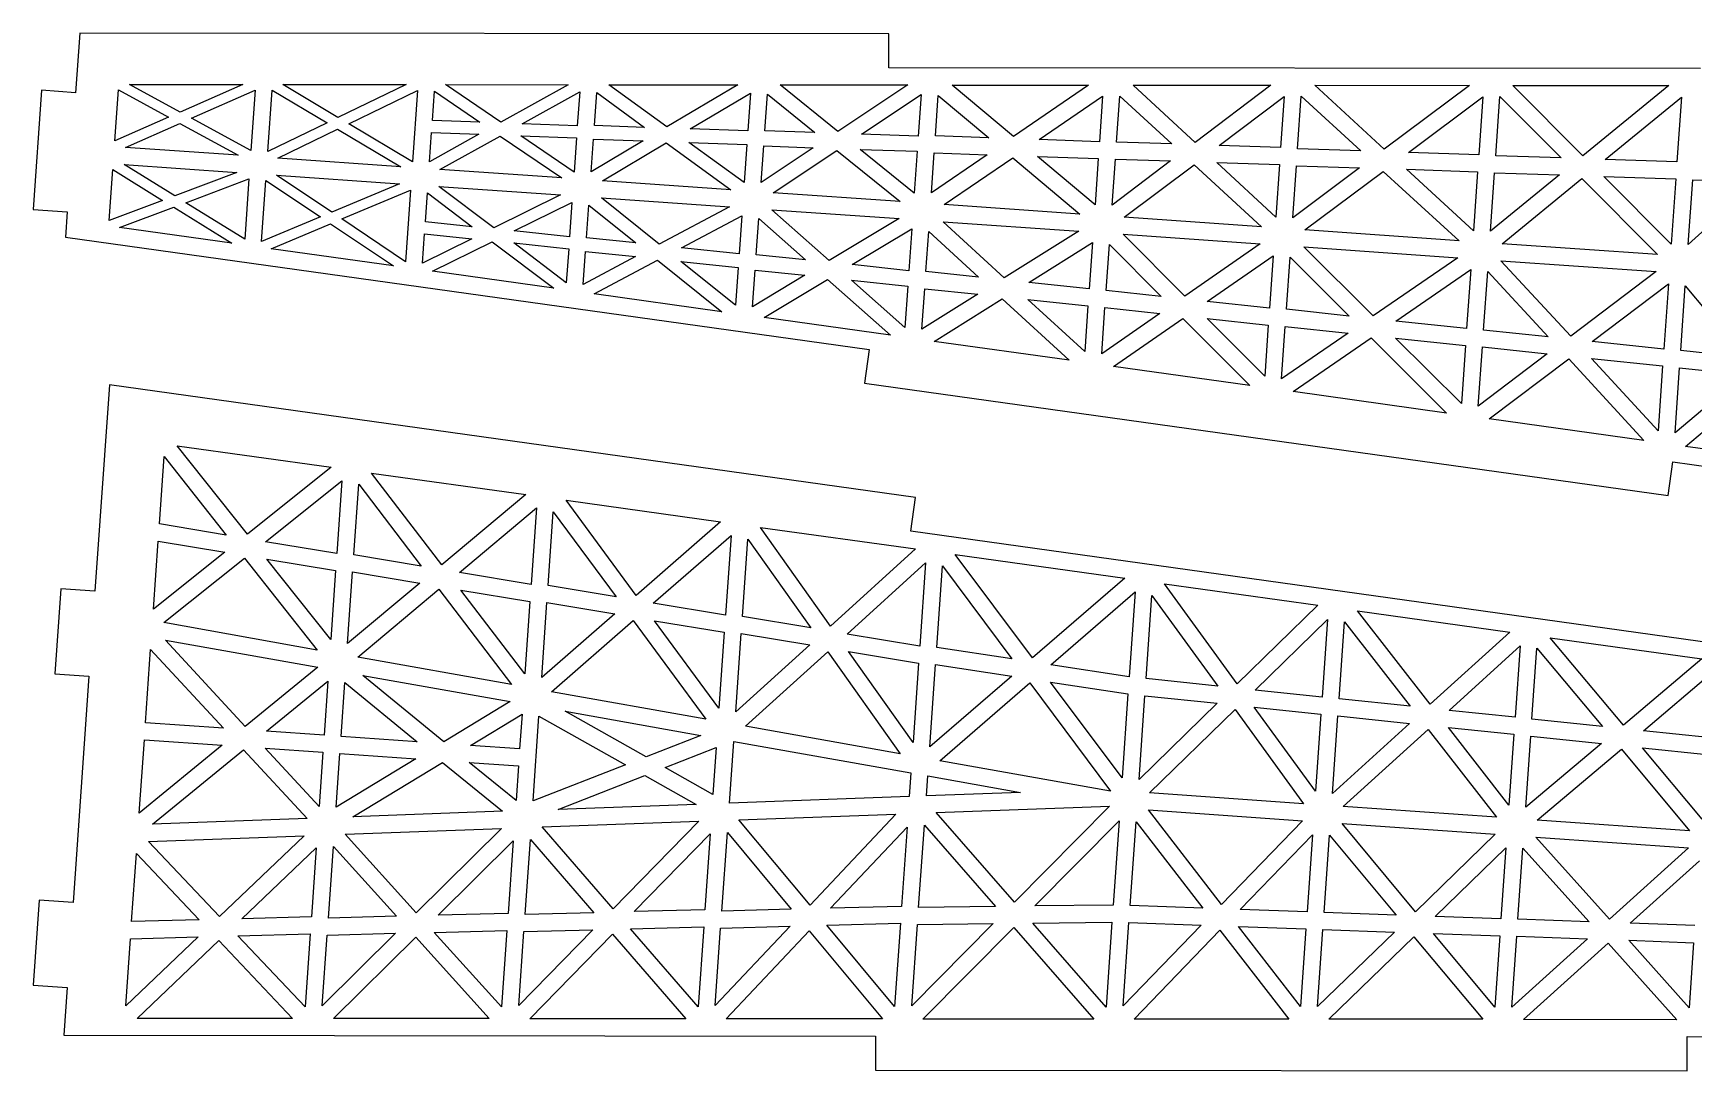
# Model space of a CAD drawing. Header units: millimetres. Extents: x -2 to 1368, y -62 to 278.
# Drawn here: x -2.5 to 192.3, y -62.4 to 59.4 of the extents above; entities that cross this region are included whole.
import ezdxf

# ---------------------------------------------------------------- set-up
doc = ezdxf.new("R2010")
doc.units = ezdxf.units.MM
doc.layers.add('CYAN', color=4, linetype='CONTINUOUS', true_color=0x00ffff)

msp = doc.modelspace()

# ---------------------------------------------------------------- linework, layer by layer
at = {"layer": 'CYAN'}
for p, q in [((2.96, 59.4), (2.47, 52.42)), ((97.91, 59.33), (2.96, 59.4)), ((97.9, 55.34), (97.91, 59.33)), ((193.13, 55.25), (97.9, 55.34)), ((-1.52, 52.7), (-2.5, 38.73)), ((2.47, 52.42), (-1.52, 52.7)), ((7.08, 46.76), (7.5, 52.74)), ((7.5, 52.74), (13.37, 49.55)), ((8.8, 53.4), (22.11, 53.4)), ((14.76, 50.15), (8.8, 53.4)), ((22.11, 53.4), (14.76, 50.15)), ((16.09, 49.44), (23.54, 52.72)), ((23.54, 52.72), (23.04, 45.62)), ((25.04, 45.53), (25.54, 52.71)), ((25.54, 52.71), (31.99, 48.87)), ((26.77, 53.4), (41.25, 53.39)), ((33.26, 49.51), (26.77, 53.4)), ((41.25, 53.39), (33.26, 49.51)), ((34.52, 48.77), (42.58, 52.69)), ((42.58, 52.69), (42, 44.31)), ((45.89, 53.37), (60.25, 53.36)), ((52.35, 48.98), (45.89, 53.37)), ((60.25, 53.36), (52.35, 48.98)), ((65.03, 53.35), (80.17, 53.35)), ((71.86, 48.42), (65.03, 53.35)), ((80.17, 53.35), (71.86, 48.42)), ((91.92, 47.87), (85.16, 53.35)), ((85.16, 53.35), (100.14, 53.33)), ((100.14, 53.33), (91.92, 47.87)), ((112.53, 47.28), (105.33, 53.32)), ((105.33, 53.32), (121.32, 53.3)), ((121.32, 53.3), (112.53, 47.28)), ((126.56, 53.31), (142.72, 53.29)), ((133.83, 46.59), (126.56, 53.31)), ((142.72, 53.29), (133.83, 46.59)), ((147.86, 53.3), (166.03, 53.28)), ((156.03, 45.79), (147.86, 53.3)), ((166.03, 53.28), (156.03, 45.79)), ((179.33, 45.01), (171.09, 53.28)), ((171.09, 53.28), (189.41, 53.25)), ((189.41, 53.25), (179.33, 45.01)), ((44.34, 49.14), (44.58, 52.58)), ((44.58, 52.58), (49.92, 48.95)), ((54.86, 48.75), (61.62, 52.52)), ((61.62, 52.52), (61.34, 48.53)), ((63.35, 48.56), (63.62, 52.43)), ((63.62, 52.43), (69.22, 48.35)), ((74.57, 48.18), (81.66, 52.37)), ((81.66, 52.37), (81.35, 47.93)), ((83.35, 47.96), (83.65, 52.25)), ((83.65, 52.25), (89.2, 47.75)), ((94.7, 47.57), (101.69, 52.19)), ((101.69, 52.19), (101.35, 47.33)), ((103.36, 47.37), (103.69, 52.1)), ((103.69, 52.1), (109.61, 47.13)), ((115.53, 46.92), (122.98, 52.03)), ((122.98, 52.03), (122.61, 46.67)), ((124.61, 46.61), (124.99, 52.02)), ((124.99, 52.02), (131.09, 46.41)), ((136.66, 46.22), (144.28, 51.97)), ((144.28, 51.97), (143.86, 45.99)), ((145.86, 45.85), (146.29, 52.01)), ((146.29, 52.01), (153.28, 45.6)), ((158.86, 45.42), (167.59, 51.95)), ((167.59, 51.95), (167.11, 45.14)), ((169.11, 45.02), (169.59, 51.96)), ((169.59, 51.96), (176.76, 44.77)), ((181.96, 44.58), (190.89, 51.9)), ((190.89, 51.9), (190.36, 44.29)), ((13.37, 49.55), (7.08, 46.76)), ((8.31, 45.99), (14.7, 48.8)), ((14.7, 48.8), (21.55, 45.07)), ((23.04, 45.62), (16.09, 49.44)), ((31.99, 48.87), (25.04, 45.53)), ((42, 44.31), (34.52, 48.77)), ((49.92, 48.95), (44.34, 49.14)), ((61.34, 48.53), (54.86, 48.75)), ((26.19, 44.74), (33.22, 48.14)), ((33.22, 48.14), (40.63, 43.73)), ((44, 44.32), (44.24, 47.74)), ((49.77, 47.56), (44, 44.32)), ((44.24, 47.74), (49.77, 47.56)), ((45.22, 43.41), (52.28, 47.33)), ((52.28, 47.33), (59.51, 42.41)), ((54.72, 47.36), (61.24, 47.13)), ((60.96, 43.11), (54.72, 47.36)), ((61.24, 47.13), (60.96, 43.11)), ((62.97, 43.15), (63.23, 46.97)), ((63.23, 46.97), (69.06, 46.76)), ((69.22, 48.35), (63.35, 48.56)), ((81.35, 47.93), (74.57, 48.18)), ((89.2, 47.75), (83.35, 47.96)), ((101.35, 47.33), (94.7, 47.57)), ((109.61, 47.13), (103.36, 47.37)), ((122.61, 46.67), (115.53, 46.92)), ((21.55, 45.07), (8.31, 45.99)), ((69.06, 46.76), (62.97, 43.15)), ((64.3, 42.08), (71.77, 46.52)), ((71.77, 46.52), (79.34, 41.03)), ((80.92, 41.87), (74.41, 46.59)), ((74.41, 46.59), (81.23, 46.33)), ((81.23, 46.33), (80.92, 41.87)), ((82.93, 41.9), (83.23, 46.17)), ((89.03, 45.96), (82.93, 41.9)), ((83.23, 46.17), (89.03, 45.96)), ((84.32, 40.68), (91.81, 45.64)), ((91.81, 45.64), (99.24, 39.64)), ((100.88, 40.62), (94.53, 45.75)), ((94.53, 45.75), (101.23, 45.54)), ((101.23, 45.54), (100.88, 40.62)), ((102.89, 40.66), (103.22, 45.35)), ((109.42, 45.14), (102.89, 40.66)), ((103.22, 45.35), (109.42, 45.14)), ((122.09, 39.27), (115.34, 44.93)), ((115.34, 44.93), (122.47, 44.68)), ((131.09, 46.41), (124.61, 46.61)), ((143.86, 45.99), (136.66, 46.22)), ((153.28, 45.6), (145.86, 45.85)), ((167.11, 45.14), (158.86, 45.42)), ((176.76, 44.77), (169.11, 45.02)), ((6.43, 37.43), (6.85, 43.41)), ((6.85, 43.41), (12.68, 39.77)), ((14.1, 40.33), (8.17, 44)), ((8.17, 44), (21.41, 43.07)), ((21.41, 43.07), (14.1, 40.33)), ((40.63, 43.73), (26.19, 44.74)), ((59.51, 42.41), (45.22, 43.41)), ((104.4, 39.28), (112.43, 44.78)), ((112.43, 44.78), (120.31, 38.16)), ((122.47, 44.68), (122.09, 39.27)), ((124.09, 39.23), (124.47, 44.61)), ((130.95, 44.41), (124.09, 39.23)), ((124.47, 44.61), (130.95, 44.41)), ((125.52, 37.8), (133.7, 43.97)), ((133.7, 43.97), (141.61, 36.67)), ((136.37, 44.23), (143.72, 43.99)), ((143.29, 37.83), (136.37, 44.23)), ((143.72, 43.99), (143.29, 37.83)), ((145.29, 37.74), (145.72, 43.85)), ((153.12, 43.61), (145.29, 37.74)), ((145.72, 43.85), (153.12, 43.61)), ((146.72, 36.32), (155.9, 43.19)), ((155.9, 43.19), (164.8, 35.05)), ((166.49, 36.21), (158.62, 43.43)), ((158.62, 43.43), (166.97, 43.15)), ((166.97, 43.15), (166.49, 36.21)), ((168.49, 36.17), (168.97, 43.03)), ((168.97, 43.03), (176.57, 42.77)), ((190.36, 44.29), (181.96, 44.58)), ((15.4, 39.51), (22.81, 42.32)), ((22.81, 42.32), (22.32, 35.22)), ((24.3, 34.95), (24.8, 42.13)), ((24.8, 42.13), (31.22, 37.85)), ((32.54, 38.41), (26.05, 42.75)), ((26.05, 42.75), (40.49, 41.74)), ((40.49, 41.74), (32.54, 38.41)), ((33.73, 37.6), (41.76, 40.97)), ((41.76, 40.97), (41.18, 32.59)), ((51.53, 36.56), (45.08, 41.42)), ((45.08, 41.42), (59.37, 40.42)), ((79.34, 41.03), (64.3, 42.08)), ((176.57, 42.77), (168.49, 36.17)), ((169.84, 34.7), (179.19, 42.34)), ((179.19, 42.34), (188.07, 33.42)), ((189.68, 34.64), (181.77, 42.59)), ((181.77, 42.59), (190.22, 42.3)), ((190.22, 42.3), (189.68, 34.64)), ((191.69, 34.62), (192.22, 42.21)), ((199.79, 41.95), (191.69, 34.62)), ((192.22, 42.21), (199.79, 41.95)), ((12.68, 39.77), (6.43, 37.43)), ((7.63, 36.59), (13.98, 38.98)), ((13.98, 38.98), (20.8, 34.75)), ((22.32, 35.22), (15.4, 39.51)), ((43.51, 37.27), (43.75, 40.68)), ((43.75, 40.68), (49.01, 36.68)), ((59.37, 40.42), (51.53, 36.56)), ((53.94, 36.19), (60.71, 39.52)), ((60.71, 39.52), (60.43, 35.51)), ((62.42, 35.39), (62.69, 39.21)), ((62.69, 39.21), (68.22, 34.79)), ((70.94, 34.65), (64.16, 40.08)), ((64.16, 40.08), (79.19, 39.03)), ((79.19, 39.03), (70.94, 34.65)), ((99.24, 39.64), (84.32, 40.68)), ((120.31, 38.16), (104.4, 39.28)), ((-2.5, 38.73), (1.49, 38.45)), ((1.49, 38.45), (1.28, 35.46)), ((31.22, 37.85), (24.3, 34.95)), ((25.42, 34.1), (32.39, 37.04)), ((32.39, 37.04), (39.77, 32.09)), ((41.18, 32.59), (33.73, 37.6)), ((49.01, 36.68), (43.51, 37.27)), ((73.55, 34.22), (80.65, 37.98)), ((80.65, 37.98), (80.34, 33.51)), ((82.33, 33.4), (82.63, 37.66)), ((82.63, 37.66), (88.11, 32.79)), ((84.18, 38.68), (99.1, 37.64)), ((90.91, 32.73), (84.18, 38.68)), ((99.1, 37.64), (90.91, 32.73)), ((111.44, 30.71), (104.26, 37.28)), ((104.26, 37.28), (120.17, 36.17)), ((141.61, 36.67), (125.52, 37.8)), ((1.28, 35.46), (95.59, 22.27)), ((20.8, 34.75), (7.63, 36.59)), ((43.17, 32.43), (43.41, 35.87)), ((48.96, 35.28), (43.17, 32.43)), ((43.41, 35.87), (48.96, 35.28)), ((60.43, 35.51), (53.94, 36.19)), ((68.22, 34.79), (62.42, 35.39)), ((93.58, 32.24), (100.59, 36.43)), ((100.59, 36.43), (100.25, 31.52)), ((102.25, 31.43), (102.57, 36.12)), ((102.57, 36.12), (108.41, 30.77)), ((120.17, 36.17), (111.44, 30.71)), ((132.62, 28.56), (125.38, 35.8)), ((125.38, 35.8), (141.47, 34.68)), ((164.8, 35.05), (146.72, 36.32)), ((39.77, 32.09), (25.42, 34.1)), ((44.36, 31.47), (51.36, 34.91)), ((51.36, 34.91), (58.58, 29.47)), ((60.05, 30.12), (53.89, 34.79)), ((53.89, 34.79), (60.33, 34.11)), ((60.33, 34.11), (60.05, 30.12)), ((62.04, 29.93), (62.31, 33.8)), ((68.16, 33.19), (62.04, 29.93)), ((62.31, 33.8), (68.16, 33.19)), ((80.34, 33.51), (73.55, 34.22)), ((88.11, 32.79), (82.33, 33.4)), ((114.31, 30.16), (121.78, 34.83)), ((121.78, 34.83), (121.4, 29.41)), ((123.39, 29.2), (123.77, 34.59)), ((123.77, 34.59), (129.83, 28.5)), ((141.47, 34.68), (132.62, 28.56)), ((135.23, 27.92), (142.97, 33.29)), ((142.97, 33.29), (142.55, 27.13)), ((154.71, 26.23), (146.58, 34.32)), ((146.58, 34.32), (164.66, 33.06)), ((188.07, 33.42), (169.84, 34.7)), ((58.58, 29.47), (44.36, 31.47)), ((63.32, 28.82), (70.76, 32.75)), ((70.76, 32.75), (78.31, 26.71)), ((79.92, 27.48), (73.48, 32.61)), ((73.48, 32.61), (80.23, 31.92)), ((80.23, 31.92), (79.92, 27.48)), ((81.91, 27.31), (82.21, 31.6)), ((82.21, 31.6), (88.03, 31)), ((100.25, 31.52), (93.58, 32.24)), ((108.41, 30.77), (102.25, 31.43)), ((144.54, 27), (144.97, 33.1)), ((144.97, 33.1), (151.9, 26.2)), ((164.66, 33.06), (154.71, 26.23)), ((157.38, 25.62), (166.17, 31.67)), ((166.17, 31.67), (165.68, 24.74)), ((167.68, 24.57), (168.16, 31.43)), ((168.16, 31.43), (175.24, 23.77)), ((169.7, 32.7), (187.93, 31.43)), ((177.9, 23.83), (169.7, 32.7)), ((187.93, 31.43), (177.9, 23.83)), ((88.03, 31), (81.91, 27.31)), ((83.25, 26.02), (90.7, 30.51)), ((90.7, 30.51), (98.09, 23.95)), ((93.5, 30.41), (100.12, 29.72)), ((99.78, 24.86), (93.5, 30.41)), ((100.12, 29.72), (99.78, 24.86)), ((101.77, 24.67), (102.1, 29.41)), ((102.1, 29.41), (108.32, 28.77)), ((121.4, 29.41), (114.31, 30.16)), ((180.41, 23.23), (189.36, 30)), ((189.36, 30), (188.82, 22.34)), ((190.81, 22.15), (191.34, 29.74)), ((191.34, 29.74), (198.35, 21.35)), ((78.31, 26.71), (63.32, 28.82)), ((108.32, 28.77), (101.77, 24.67)), ((103.23, 23.24), (111.19, 28.22)), ((111.19, 28.22), (119.06, 21.03)), ((120.89, 22.06), (114.22, 28.16)), ((114.22, 28.16), (121.26, 27.42)), ((121.26, 27.42), (120.89, 22.06)), ((129.83, 28.5), (123.39, 29.2)), ((142.55, 27.13), (135.23, 27.92)), ((98.09, 23.95), (83.25, 26.02)), ((122.87, 21.79), (123.25, 27.21)), ((129.69, 26.5), (122.87, 21.79)), ((123.25, 27.21), (129.69, 26.5)), ((124.25, 20.29), (132.39, 25.94)), ((132.39, 25.94), (140.26, 18.07)), ((141.99, 19.15), (135.24, 25.92)), ((135.24, 25.92), (142.41, 25.14)), ((151.9, 26.2), (144.54, 27)), ((165.68, 24.74), (157.38, 25.62)), ((142.41, 25.14), (141.99, 19.15)), ((143.97, 18.84), (144.4, 25)), ((151.79, 24.21), (143.97, 18.84)), ((144.4, 25), (151.79, 24.21)), ((145.34, 17.34), (154.48, 23.64)), ((154.48, 23.64), (163.34, 14.83)), ((165.07, 15.94), (157.33, 23.62)), ((157.33, 23.62), (165.54, 22.74)), ((175.24, 23.77), (167.68, 24.57)), ((95.59, 22.27), (95.04, 18.33)), ((119.06, 21.03), (103.23, 23.24)), ((165.54, 22.74), (165.07, 15.94)), ((167.05, 15.65), (167.54, 22.58)), ((175.15, 21.77), (167.05, 15.65)), ((167.54, 22.58), (175.15, 21.77)), ((188.82, 22.34), (180.41, 23.23)), ((198.35, 21.35), (190.81, 22.15)), ((140.26, 18.07), (124.25, 20.29)), ((168.35, 14.13), (177.66, 21.17)), ((177.66, 21.17), (186.49, 11.61)), ((180.32, 21.24), (188.68, 20.35)), ((188.15, 12.74), (180.32, 21.24)), ((188.68, 20.35), (188.15, 12.74)), ((190.14, 12.5), (190.67, 20.13)), ((190.67, 20.13), (198.26, 19.35)), ((6.44, 18.15), (4.74, -6.06)), ((101.02, 4.92), (6.44, 18.15)), ((95.04, 18.33), (189.35, 5.14)), ((198.26, 19.35), (190.14, 12.5)), ((191.38, 10.91), (200.6, 18.69)), ((163.34, 14.83), (145.34, 17.34)), ((186.49, 11.61), (168.35, 14.13)), ((14.4, 10.98), (32.45, 8.46)), ((22.63, 0.6), (14.4, 10.98)), ((209.18, 8.44), (191.38, 10.91)), ((12.31, 1.83), (12.86, 9.71)), ((12.86, 9.71), (20.14, 0.5)), ((32.45, 8.46), (22.63, 0.6)), ((189.35, 5.14), (189.9, 9.11)), ((189.9, 9.11), (284.21, -4.07)), ((24.74, -0.27), (33.72, 6.89)), ((33.72, 6.89), (33.12, -1.66)), ((35.11, -1.8), (35.69, 6.48)), ((35.69, 6.48), (43.02, -3.13)), ((45.43, -3), (37.21, 7.78)), ((37.21, 7.78), (55.31, 5.26)), ((55.31, 5.26), (45.43, -3)), ((68.24, -6.57), (60.02, 4.6)), ((60.02, 4.6), (78.16, 2.06)), ((100.47, 0.97), (101.02, 4.92)), ((47.5, -3.87), (56.55, 3.69)), ((56.55, 3.69), (55.92, -5.28)), ((57.92, -5.42), (58.52, 3.25)), ((58.52, 3.25), (65.89, -6.76)), ((78.16, 2.06), (68.24, -6.57)), ((20.14, 0.5), (12.31, 1.83)), ((70.25, -7.49), (79.38, 0.47)), ((79.38, 0.47), (78.73, -8.91)), ((80.72, -9.05), (81.36, 0.03)), ((81.36, 0.03), (88.75, -10.39)), ((91.04, -10.17), (82.83, 1.41)), ((82.83, 1.41), (101.02, -1.12)), ((194.78, -12.21), (100.47, 0.97)), ((11.61, -8.18), (12.17, -0.19)), ((20, -1.49), (11.61, -8.18)), ((12.17, -0.19), (20, -1.49)), ((33.12, -1.66), (24.74, -0.27)), ((43.02, -3.13), (35.11, -1.8)), ((101.02, -1.12), (91.04, -10.17)), ((105.69, -1.77), (125.57, -4.56)), ((114.76, -13.91), (105.69, -1.77)), ((12.83, -9.76), (22.3, -2.21)), ((22.3, -2.21), (30.82, -12.98)), ((32.41, -11.76), (24.93, -2.31)), ((24.93, -2.31), (32.98, -3.66)), ((32.98, -3.66), (32.41, -11.76)), ((34.39, -12.2), (34.98, -3.79)), ((34.98, -3.79), (42.88, -5.12)), ((55.92, -5.28), (47.5, -3.87)), ((93.01, -11.11), (102.21, -2.76)), ((102.21, -2.76), (101.53, -12.53)), ((103.52, -12.67), (104.19, -3.12)), ((104.19, -3.12), (112.33, -14.01)), ((0.75, -5.79), (0.05, -15.76)), ((4.74, -6.06), (0.75, -5.79)), ((42.88, -5.12), (34.39, -12.2)), ((65.89, -6.76), (57.92, -5.42)), ((125.57, -4.56), (114.76, -13.91)), ((138.76, -16.94), (130.23, -5.22)), ((130.23, -5.22), (148.23, -7.73)), ((35.58, -13.81), (45.11, -5.86)), ((45.11, -5.86), (53.62, -17.03)), ((55.19, -15.78), (47.68, -5.94)), ((47.68, -5.94), (55.78, -7.28)), ((55.78, -7.28), (55.19, -15.78)), ((57.16, -16.22), (57.78, -7.42)), ((57.78, -7.42), (65.73, -8.75)), ((78.73, -8.91), (70.25, -7.49)), ((116.89, -14.71), (126.78, -6.15)), ((126.78, -6.15), (126.09, -16.13)), ((128.08, -16.34), (128.76, -6.57)), ((128.76, -6.57), (136.51, -17.24)), ((148.23, -7.73), (138.76, -16.94)), ((65.73, -8.75), (57.16, -16.22)), ((58.32, -17.88), (67.91, -9.5)), ((67.91, -9.5), (76.42, -21.1)), ((77.96, -19.81), (70.41, -9.56)), ((70.41, -9.56), (78.58, -10.9)), ((88.75, -10.39), (80.72, -9.05)), ((140.86, -17.69), (149.36, -9.39)), ((149.36, -9.39), (148.72, -18.51)), ((150.72, -18.7), (151.35, -9.68)), ((151.35, -9.68), (159.07, -19.59)), ((161.42, -19.35), (152.87, -8.38)), ((152.87, -8.38), (170.76, -10.88)), ((30.82, -12.98), (12.83, -9.76)), ((78.58, -10.9), (77.96, -19.81)), ((79.94, -20.25), (80.58, -11.04)), ((80.58, -11.04), (88.61, -12.38)), ((101.53, -12.53), (93.01, -11.11)), ((170.76, -10.88), (161.42, -19.35)), ((184.08, -21.79), (175.5, -11.54)), ((175.5, -11.54), (193.3, -14.01)), ((10.68, -21.52), (11.28, -12.91)), ((11.28, -12.91), (19.83, -22.16)), ((13.01, -11.83), (30.88, -15.01)), ((22.38, -21.96), (13.01, -11.83)), ((88.61, -12.38), (79.94, -20.25)), ((81.07, -21.93), (90.73, -13.18)), ((90.73, -13.18), (99.22, -25.15)), ((100.74, -23.83), (93.16, -13.15)), ((93.16, -13.15), (101.39, -14.53)), ((112.33, -14.01), (103.52, -12.67)), ((163.63, -20.06), (171.95, -12.5)), ((171.95, -12.5), (171.37, -20.88)), ((173.35, -21.09), (173.94, -12.76)), ((173.94, -12.76), (181.62, -21.94)), ((30.88, -15.01), (22.38, -21.96)), ((53.62, -17.03), (35.58, -13.81)), ((101.39, -14.53), (100.74, -23.83)), ((102.71, -24.34), (103.38, -14.67)), ((103.38, -14.67), (112.31, -16.04)), ((126.09, -16.13), (116.89, -14.71)), ((193.3, -14.01), (184.08, -21.79)), ((0.05, -15.76), (4.04, -16.04)), ((4.04, -16.04), (2.19, -42.6)), ((24.87, -22.51), (32.07, -16.62)), ((32.07, -16.62), (31.63, -22.98)), ((33.62, -23.12), (34.06, -16.81)), ((34.06, -16.81), (42.55, -23.75)), ((36.18, -15.96), (53.46, -19.04)), ((45.69, -23.74), (36.18, -15.96)), ((112.31, -16.04), (102.71, -24.34)), ((103.87, -25.98), (114.43, -16.84)), ((114.43, -16.84), (123.92, -29.56)), ((116.85, -16.74), (125.95, -18.12)), ((125.26, -28), (116.85, -16.74)), ((136.51, -17.24), (128.08, -16.34)), ((186.42, -22.45), (194.54, -15.6)), ((53.46, -19.04), (45.69, -23.74)), ((76.42, -21.1), (58.32, -17.88)), ((125.95, -18.12), (125.26, -28)), ((127.25, -28.17), (127.94, -18.34)), ((136.42, -19.23), (127.25, -28.17)), ((127.94, -18.34), (136.42, -19.23)), ((148.72, -18.51), (140.86, -17.69)), ((159.07, -19.59), (150.72, -18.7)), ((48.81, -24.18), (54.86, -20.52)), ((54.86, -20.52), (54.57, -24.59)), ((56.15, -30.69), (56.84, -20.76)), ((56.84, -20.76), (67, -26.46)), ((59.92, -20.17), (75.83, -23.02)), ((69.42, -25.53), (59.92, -20.17)), ((128.49, -29.75), (138.52, -19.98)), ((138.52, -19.98), (146.55, -31.02)), ((140.77, -19.69), (148.58, -20.51)), ((147.95, -29.56), (140.77, -19.69)), ((148.58, -20.51), (147.95, -29.56)), ((149.94, -29.8), (150.58, -20.7)), ((150.58, -20.7), (158.98, -21.59)), ((171.37, -20.88), (163.63, -20.06)), ((181.62, -21.94), (173.35, -21.09)), ((19.83, -22.16), (10.68, -21.52)), ((31.63, -22.98), (24.87, -22.51)), ((42.55, -23.75), (33.62, -23.12)), ((75.83, -23.02), (69.42, -25.53)), ((99.22, -25.15), (81.07, -21.93)), ((158.98, -21.59), (149.94, -29.8)), ((151.21, -31.34), (161.17, -22.29)), ((161.17, -22.29), (169.19, -32.6)), ((170.64, -31.2), (163.54, -22.06)), ((163.54, -22.06), (171.23, -22.87)), ((171.23, -22.87), (170.64, -31.2)), ((172.63, -31.44), (173.22, -23.08)), ((173.22, -23.08), (181.53, -23.94)), ((194.01, -23.24), (186.42, -22.45)), ((9.94, -32.12), (10.54, -23.51)), ((19.69, -24.15), (9.94, -32.12)), ((10.54, -23.51), (19.69, -24.15)), ((11.5, -33.43), (22.19, -24.7)), ((22.19, -24.7), (29.64, -32.77)), ((31.04, -31.34), (24.73, -24.5)), ((24.73, -24.5), (31.49, -24.98)), ((31.49, -24.98), (31.04, -31.34)), ((33.04, -31.43), (33.48, -25.12)), ((33.48, -25.12), (42.41, -25.74)), ((54.57, -24.59), (48.81, -24.18)), ((71.66, -26.78), (77.64, -24.44)), ((77.64, -24.44), (77.25, -29.93)), ((79.19, -30.94), (79.69, -23.71)), ((79.69, -23.71), (100.49, -27.4)), ((181.53, -23.94), (172.63, -31.44)), ((173.95, -32.94), (183.84, -24.6)), ((183.84, -24.6), (191.84, -34.19)), ((193.34, -32.84), (186.33, -24.45)), ((186.33, -24.45), (193.87, -25.25)), ((42.41, -25.74), (33.04, -31.43)), ((35.02, -32.57), (45.51, -26.18)), ((45.51, -26.18), (52.56, -31.91)), ((48.67, -26.18), (54.43, -26.58)), ((54.15, -30.65), (48.67, -26.18)), ((54.43, -26.58), (54.15, -30.65)), ((67, -26.46), (56.15, -30.69)), ((77.25, -29.93), (71.66, -26.78)), ((123.92, -29.56), (103.87, -25.98)), ((59.11, -31.7), (69.26, -27.72)), ((69.26, -27.72), (75.27, -31.1)), ((100.49, -27.4), (100.29, -30.19)), ((102.3, -30.11), (102.47, -27.76)), ((102.47, -27.76), (113.36, -29.7)), ((75.27, -31.1), (59.11, -31.7)), ((100.29, -30.19), (79.19, -30.94)), ((113.36, -29.7), (102.3, -30.11)), ((146.55, -31.02), (128.49, -29.75)), ((29.64, -32.77), (11.5, -33.43)), ((52.56, -31.91), (35.02, -32.57)), ((57.21, -33.74), (75.58, -33.07)), ((75.58, -33.07), (65.54, -43.37)), ((80.31, -32.9), (98.72, -32.24)), ((88.65, -42.91), (80.31, -32.9)), ((98.72, -32.24), (88.65, -42.91)), ((103.44, -32.06), (123.8, -31.31)), ((112.63, -42.58), (103.44, -32.06)), ((123.8, -31.31), (112.63, -42.58)), ((115.01, -43.02), (124.9, -33.04)), ((124.9, -33.04), (124.21, -42.91)), ((136.93, -42.83), (128.35, -31.75)), ((128.35, -31.75), (146.41, -33.01)), ((146.41, -33.01), (136.93, -42.83)), ((169.19, -32.6), (151.21, -31.34)), ((191.84, -34.19), (173.95, -32.94)), ((11.03, -35.45), (29.3, -34.77)), ((29.3, -34.77), (19.37, -44.25)), ((34.12, -34.61), (52.44, -33.94)), ((42.45, -43.81), (34.12, -34.61)), ((52.44, -33.94), (42.45, -43.81)), ((65.54, -43.37), (57.21, -33.74)), ((68.02, -43.67), (76.93, -34.57)), ((76.93, -34.57), (76.31, -43.47)), ((78.3, -43.61), (78.95, -34.41)), ((78.95, -34.41), (86.44, -43.4)), ((91.06, -43.28), (100.04, -33.76)), ((100.04, -33.76), (99.39, -43.06)), ((101.39, -43.2), (102.06, -33.52)), ((102.06, -33.52), (110.42, -43.08)), ((126.21, -42.98), (126.9, -33.15)), ((126.9, -33.15), (134.74, -43.27)), ((139.11, -43.43), (147.6, -34.65)), ((147.6, -34.65), (146.96, -43.7)), ((148.96, -43.79), (149.6, -34.69)), ((149.6, -34.69), (157.41, -44.08)), ((151.07, -33.34), (169.05, -34.6)), ((159.67, -43.69), (151.07, -33.34)), ((169.05, -34.6), (159.67, -43.69)), ((182.44, -44.56), (173.82, -34.93)), ((173.82, -34.93), (191.7, -36.18)), ((9.05, -44.83), (9.61, -36.86)), ((9.61, -36.86), (16.98, -44.64)), ((19.37, -44.25), (11.03, -35.45)), ((21.98, -44.51), (30.7, -36.2)), ((30.7, -36.2), (30.14, -44.31)), ((32.13, -44.44), (32.72, -36.04)), ((32.72, -36.04), (40.14, -44.23)), ((45.01, -44.09), (53.82, -35.38)), ((53.82, -35.38), (53.22, -43.89)), ((55.22, -44.03), (55.83, -35.23)), ((55.83, -35.23), (63.28, -43.82)), ((161.99, -44.25), (170.29, -36.19)), ((170.29, -36.19), (169.71, -44.52)), ((171.71, -44.58), (172.3, -36.23)), ((172.3, -36.23), (180.06, -44.89)), ((191.7, -36.18), (182.44, -44.56)), ((184.89, -45.05), (192.99, -37.73)), ((-1.8, -42.32), (-2.5, -52.3)), ((2.19, -42.6), (-1.8, -42.32)), ((16.98, -44.64), (9.05, -44.83)), ((30.14, -44.31), (21.98, -44.51)), ((40.14, -44.23), (32.13, -44.44)), ((53.22, -43.89), (45.01, -44.09)), ((63.28, -43.82), (55.22, -44.03)), ((76.31, -43.47), (68.02, -43.67)), ((86.44, -43.4), (78.3, -43.61)), ((99.39, -43.06), (91.06, -43.28)), ((110.42, -43.08), (101.39, -43.2)), ((124.21, -42.91), (115.01, -43.02)), ((134.74, -43.27), (126.21, -42.98)), ((146.96, -43.7), (139.11, -43.43)), ((157.41, -44.08), (148.96, -43.79)), ((169.71, -44.52), (161.99, -44.25)), ((180.06, -44.89), (171.71, -44.58)), ((16.84, -46.63), (8.36, -54.74)), ((8.91, -46.86), (16.84, -46.63)), ((21.51, -46.51), (30, -46.3)), ((29.4, -54.86), (21.51, -46.51)), ((30, -46.3), (29.4, -54.86)), ((40, -46.22), (31.41, -54.72)), ((31.41, -54.72), (31.99, -46.44)), ((31.99, -46.44), (40, -46.22)), ((32.74, -56.22), (42.38, -46.69)), ((42.38, -46.69), (51.01, -56.24)), ((44.55, -46.12), (53.08, -45.88)), ((52.45, -54.86), (44.55, -46.12)), ((53.08, -45.88), (52.45, -54.86)), ((63.16, -45.81), (54.47, -54.7)), ((54.47, -54.7), (55.08, -46.02)), ((55.08, -46.02), (63.16, -45.81)), ((55.77, -56.25), (65.46, -46.32)), ((65.46, -46.32), (74.09, -56.25)), ((67.58, -45.69), (76.17, -45.47)), ((75.51, -54.85), (67.58, -45.69)), ((76.17, -45.47), (75.51, -54.85)), ((86.3, -45.4), (77.53, -54.69)), ((77.53, -54.69), (78.16, -45.61)), ((78.16, -45.61), (86.3, -45.4)), ((78.8, -56.25), (88.54, -45.93)), ((88.54, -45.93), (97.16, -56.28)), ((90.62, -45.28), (99.25, -45.05)), ((98.57, -54.83), (90.62, -45.28)), ((99.25, -45.05), (98.57, -54.83)), ((110.15, -45.09), (100.58, -54.75)), ((100.58, -54.75), (101.25, -45.19)), ((101.25, -45.19), (110.15, -45.09)), ((101.88, -56.29), (112.55, -45.53)), ((112.55, -45.53), (121.95, -56.29)), ((114.77, -45.03), (124.07, -44.91)), ((123.38, -54.88), (114.77, -45.03)), ((124.07, -44.91), (123.38, -54.88)), ((125.39, -54.75), (126.07, -44.97)), ((134.55, -45.27), (125.39, -54.75)), ((126.07, -44.97), (134.55, -45.27)), ((126.66, -56.29), (136.74, -45.87)), ((136.74, -45.87), (144.83, -56.31)), ((146.19, -54.83), (138.92, -45.42)), ((138.92, -45.42), (146.82, -45.7)), ((146.82, -45.7), (146.19, -54.83)), ((148.19, -54.82), (148.82, -45.79)), ((157.22, -46.08), (148.19, -54.82)), ((148.82, -45.79), (157.22, -46.08)), ((149.51, -56.31), (159.51, -46.64)), ((159.51, -46.64), (167.58, -56.32)), ((161.8, -46.24), (169.57, -46.51)), ((168.99, -54.89), (161.8, -46.24)), ((169.57, -46.51), (168.99, -54.89)), ((170.99, -54.91), (171.57, -46.58)), ((171.57, -46.58), (179.87, -46.88)), ((192.46, -45.31), (184.89, -45.05)), ((8.36, -54.74), (8.91, -46.86)), ((9.71, -56.21), (19.29, -47.08)), ((19.29, -47.08), (27.93, -56.23)), ((179.87, -46.88), (170.99, -54.91)), ((172.37, -56.33), (182.29, -47.38)), ((182.29, -47.38), (190.34, -56.36)), ((184.7, -47.04), (192.32, -47.33)), ((191.79, -54.96), (184.7, -47.04)), ((192.32, -47.33), (191.79, -54.96)), ((-2.5, -52.3), (1.49, -52.58)), ((1.49, -52.58), (1.1, -58.19)), ((27.93, -56.23), (9.71, -56.21)), ((51.01, -56.24), (32.74, -56.22)), ((74.09, -56.25), (55.77, -56.25)), ((97.16, -56.28), (78.8, -56.25)), ((121.95, -56.29), (101.88, -56.29)), ((144.83, -56.31), (126.66, -56.29)), ((167.58, -56.32), (149.51, -56.31)), ((190.34, -56.36), (172.37, -56.33)), ((1.1, -58.19), (96.32, -58.28)), ((96.32, -58.28), (96.32, -62.27)), ((191.55, -62.36), (191.55, -58.35)), ((191.55, -58.35), (286.78, -58.44)), ((96.32, -62.27), (191.55, -62.36))]:
    msp.add_line(p, q, dxfattribs=at)

doc.saveas('drawing.dxf')
